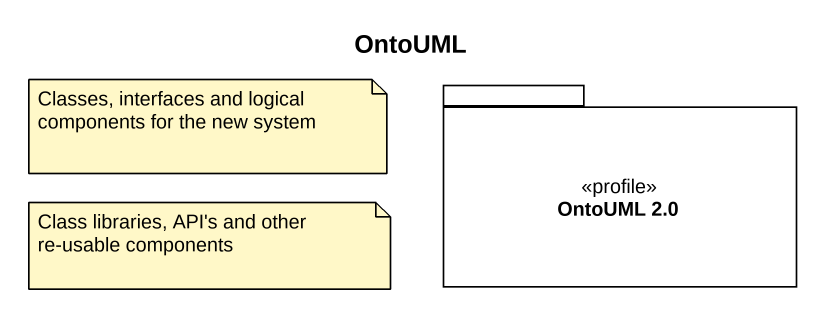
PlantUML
@startuml
title OntoUML
package "OntoUML 2.0" as OntoUML_2_0 <<profile>> {
}
note as N1
  Classes, interfaces and logical components for the new system
end note
note as N2
  Class libraries, API's and other re-usable components
end note
@enduml
